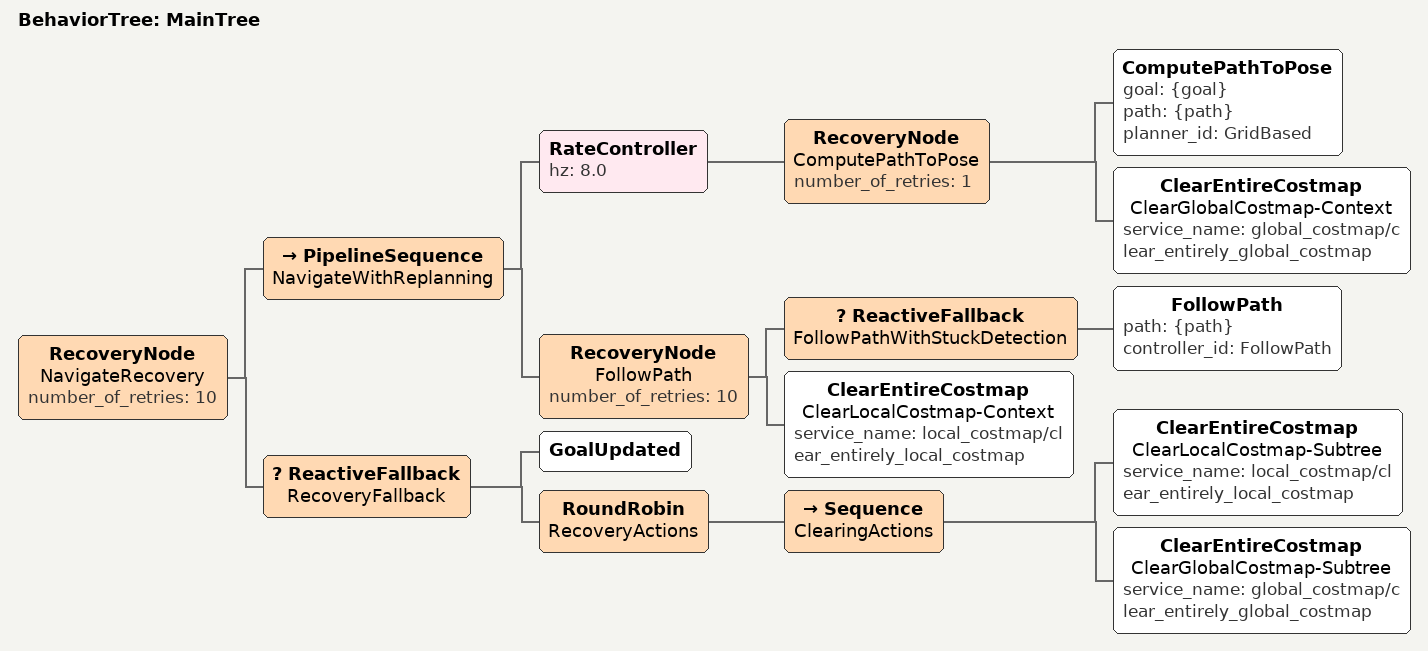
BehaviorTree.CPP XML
<?xml version="1.0" encoding="UTF-8"?>
<root BTCPP_format="3"
      main_tree_to_execute="MainTree">
  <BehaviorTree ID="MainTree">
    <RecoveryNode name="NavigateRecovery"
                  number_of_retries="10">
      <PipelineSequence name="NavigateWithReplanning">
        <RateController hz="8.0">
          <RecoveryNode name="ComputePathToPose"
                        number_of_retries="1">
            <ComputePathToPose goal="{goal}"
                               path="{path}"
                               planner_id="GridBased"/>
            <ClearEntireCostmap name="ClearGlobalCostmap-Context"
                                service_name="global_costmap/clear_entirely_global_costmap"/>
          </RecoveryNode>
        </RateController>
        <RecoveryNode name="FollowPath"
                      number_of_retries="10">
          <ReactiveFallback name="FollowPathWithStuckDetection">
            <FollowPath path="{path}"
                        controller_id="FollowPath"/>
          </ReactiveFallback>
          <ClearEntireCostmap name="ClearLocalCostmap-Context"
                              service_name="local_costmap/clear_entirely_local_costmap"/>
        </RecoveryNode>
      </PipelineSequence>
      <ReactiveFallback name="RecoveryFallback">
        <GoalUpdated/>
        <RoundRobin name="RecoveryActions">
          <Sequence name="ClearingActions">
            <ClearEntireCostmap name="ClearLocalCostmap-Subtree"
                                service_name="local_costmap/clear_entirely_local_costmap"/>
            <ClearEntireCostmap name="ClearGlobalCostmap-Subtree"
                                service_name="global_costmap/clear_entirely_global_costmap"/>
          </Sequence>
        </RoundRobin>
      </ReactiveFallback>
    </RecoveryNode>
  </BehaviorTree>

</root>
